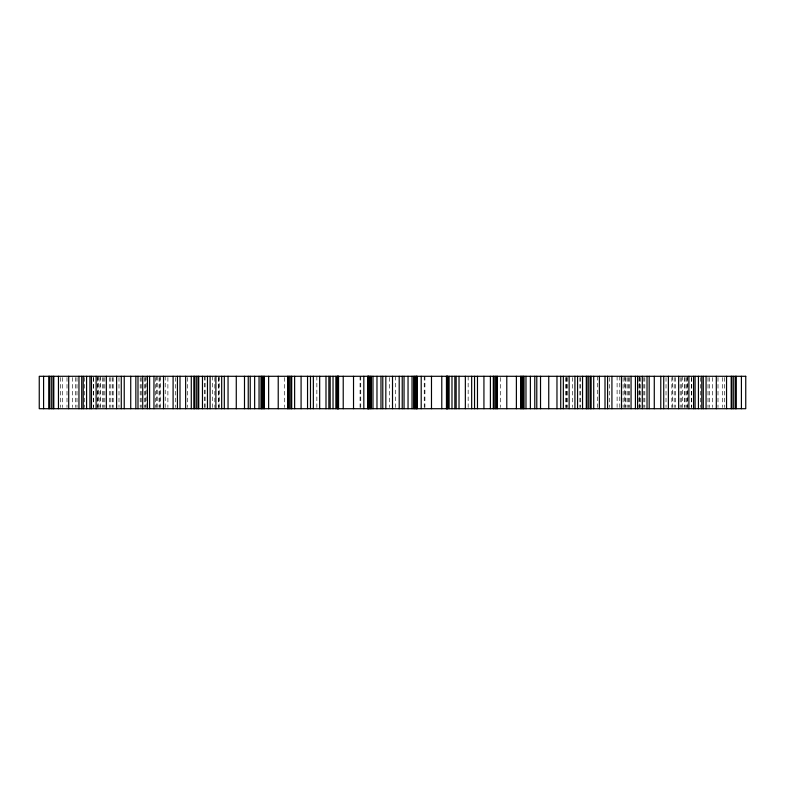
<?xml version="1.0" encoding="UTF-8"?>
<svg xmlns="http://www.w3.org/2000/svg" width="785" height="785" viewBox="0 0 785 785"><rect width="100%" height="100%" fill="white"/><g stroke="black" fill="none" stroke-linecap="round" stroke-linejoin="round"><path stroke-width="0.59" stroke-dasharray="3.92 2.94" d="M724.339 377.487L724.339 407.513M722.337 377.487L722.337 407.513M718 377.487L718 407.513M712.437 377.487L712.437 407.513M709.552 377.487L709.552 407.513M708.021 377.487L708.021 407.513M700.456 377.487L700.456 407.513M691.732 377.487L691.732 407.513M691.33 377.487L691.33 407.513M687.778 376.29L687.778 407.513M687.238 377.487L687.238 407.513M686.62 377.487L686.62 407.513M685.06 377.487L685.06 407.513M684.412 377.487L684.412 407.513M682.616 376.29L682.616 407.513M681.262 377.487L681.262 407.513M680.163 377.487L680.163 407.513M675.296 377.487L675.296 407.513M674.197 377.487L674.197 407.513M672.392 376.29L672.392 407.513M671.862 377.487L671.862 407.513M666.023 377.487L666.023 407.513M644.819 377.487L644.819 407.513M643.847 377.487L643.847 407.513M640.383 377.487L640.383 407.513M639.598 376.29L639.598 407.513M639.539 377.487L639.539 407.513M638.892 377.487L638.892 407.513M629.433 377.487L629.433 407.513M628.383 377.487L628.383 407.513M627.794 377.487L627.794 407.513M625.949 377.487L625.949 407.513M625.056 377.487L625.056 407.513M624.85 376.29L624.85 407.513M623.094 377.487L623.113 407.513M619.787 376.29L619.787 407.513M617.108 376.29L617.108 407.513M609.366 377.487L609.366 407.513M597.503 376.29L597.503 407.513M580.566 377.487L580.557 407.513M579.88 377.487L579.88 407.513M572.608 377.487L572.608 407.513M567.712 377.487L567.712 407.513M566.593 377.487L566.593 407.513M566.063 377.487L566.063 407.513M565.926 377.487L565.926 407.513M500.575 377.487L500.575 407.513M468.154 376.29L468.154 407.513M424.921 376.29L424.911 407.513M424.234 376.29L424.243 407.513M395.63 376.29L395.65 407.513M389.35 377.487L389.36 407.513M360.747 376.29L360.757 407.513M360.07 376.29L360.07 407.513M316.855 376.29L316.855 407.513M284.435 377.487L284.435 407.513M219.093 376.29L219.093 407.513M218.956 377.487L218.956 407.513M218.426 377.487L218.426 407.513M214.855 377.487L214.855 407.513M212.392 376.29L212.392 407.513M205.12 376.29L205.13 407.513M204.443 376.29L204.453 407.513M187.507 377.487L187.507 407.513M175.644 377.487L175.644 407.513M167.892 377.487L167.892 407.513M165.223 376.29L165.213 407.513M160.15 376.29L160.15 407.513M159.963 377.487L159.963 407.513M159.07 377.487L159.07 407.513M157.226 376.29L157.226 407.513M156.617 376.29L156.617 407.513M155.587 377.487L155.587 407.513M146.108 376.29L146.108 407.513M145.47 377.487L145.47 407.513M144.617 377.487L144.617 407.513M141.172 377.487L141.172 407.513M140.201 377.487L140.201 407.513M118.996 377.487L118.996 407.513M113.158 377.487L113.158 407.513M112.628 377.487L112.628 407.513M110.822 377.487L110.822 407.513M109.723 377.487L109.723 407.513M104.856 377.487L104.856 407.513M103.757 377.487L103.757 407.513M102.384 377.487L102.384 407.513M100.608 376.29L100.608 407.513M99.94 377.487L99.94 407.513M98.4 376.29L98.4 407.513M97.782 377.487L97.782 407.513M97.242 376.29L97.242 407.513M93.69 377.487L93.69 407.513M93.287 377.487L93.287 407.513M84.564 377.487L84.564 407.513M76.989 377.487L76.989 407.513M75.468 377.487L75.468 407.513M72.583 377.487L72.583 407.513M67 377.487L67 407.513M62.663 377.487L62.663 407.513M60.681 377.487L60.681 407.513"/><path stroke-width="1.18" d="M741.413 376.29L741.413 408.71M736.242 376.29L736.242 408.71M735.457 376.29L735.457 408.71M733.72 376.29L733.72 408.71M731.983 376.29L731.983 408.71M731.198 376.29L731.198 408.71M726.547 376.29L726.547 408.71M716.303 376.29L716.303 408.71M706.058 376.29L706.058 408.71M703.301 376.29L703.301 408.71M701.78 376.29L701.78 408.71M698.434 376.29L698.434 408.71M695.088 376.29L695.088 408.71M693.567 376.29L693.567 408.71M688.906 376.29L688.906 408.71M678.652 376.29L678.652 408.71M668.388 376.29L668.388 408.71M663.727 376.29L663.727 408.71M660.774 376.29L660.774 408.71M654.278 376.29L654.278 408.71M649.175 376.29L649.175 408.71M647.026 376.29L647.026 408.71M642.297 376.29L642.297 408.71M637.567 376.29L637.567 408.71M635.418 376.29L635.418 408.71M631.062 376.29L631.062 408.71M621.494 376.29L621.494 408.71M611.927 376.29L611.927 408.71M607.58 376.29L607.58 408.71M605.009 376.29L605.009 408.71M599.367 376.29L599.367 408.71M593.715 376.29L593.715 408.71M591.154 376.29L591.154 408.71M590.389 376.29L590.389 408.71M588.721 376.29L588.721 408.71M587.052 376.29L587.052 408.71M586.297 376.29L586.297 408.71M582.548 376.29L582.548 408.71M577.554 376.29L577.554 408.71M574.924 376.29L574.924 408.71M569.135 376.29L569.135 408.71M563.345 376.29L563.345 408.71M560.716 376.29L560.716 408.71M556.967 376.29L556.967 408.71M548.744 376.29L548.744 408.71M540.522 376.29L540.522 408.71M536.783 376.29L536.783 408.71M534.781 376.29L534.781 408.71M530.375 376.29L530.375 408.71M525.979 376.29L525.979 408.71M523.978 376.29L523.978 408.71M523.467 376.29L523.467 408.71M522.359 376.29L522.359 408.71M521.25 376.29L521.25 408.71M520.749 376.29L520.749 408.71M516.383 376.29L516.383 408.71M506.786 376.29L506.786 408.71M497.347 376.29L497.347 408.71M496.719 376.29L496.719 408.71M495.335 376.29L495.335 408.71M493.951 376.29L493.951 408.71M493.323 376.29L493.323 408.71M490.389 376.29L490.389 408.71M483.933 376.29L483.933 408.71M477.476 376.29L477.476 408.71M474.542 376.29L474.542 408.71M471.667 376.29L471.667 408.71M465.348 376.29L465.348 408.71M459.029 376.29L459.029 408.71M456.154 376.29L456.154 408.71M454.849 376.29L454.849 408.71M451.983 376.29L451.983 408.71M449.118 376.29L449.118 408.71M447.813 376.29L447.813 408.71M447.607 376.29L447.607 408.71M447.136 376.29L447.136 408.71M446.665 376.29L446.665 408.71M446.459 376.29L446.459 408.71M441.778 376.29L441.778 408.71M431.485 376.29L431.485 408.71M421.202 376.29L421.202 408.71M417.012 376.29L417.1 408.71M416.815 376.29L416.815 408.71M416.599 376.29L416.521 408.71M415.481 376.29L415.481 408.71M414.362 376.29L414.362 408.71M413.852 376.29L413.852 408.71M412.037 376.29L412.037 408.71M408.043 376.29L408.043 408.71M404.049 376.29L404.049 408.71M402.234 376.29L402.234 408.71M399.202 376.29L399.202 408.71M392.51 376.29L392.51 408.71M385.827 376.29L385.827 408.71M382.786 376.29L382.786 408.71M380.97 376.29L380.97 408.71M376.977 376.29L376.977 408.71M372.983 376.29L372.983 408.71M371.168 376.29L371.168 408.71M370.657 376.29L370.657 408.71M369.529 376.29L369.529 408.71M368.499 376.29L368.41 408.71M368.194 376.29L368.194 408.71M367.988 376.29L367.988 408.71M367.9 376.29L367.9 408.71M363.818 376.29L363.818 408.71M353.525 376.29L353.525 408.71M343.222 376.29L343.222 408.71M338.541 376.29L338.541 408.71M338.325 376.29L338.325 408.71M337.864 376.29L337.864 408.71M337.393 376.29L337.393 408.71M337.187 376.29L337.187 408.71M335.882 376.29L335.882 408.71M333.026 376.29L333.026 408.71M330.171 376.29L330.171 408.71M328.866 376.29L328.866 408.71M325.991 376.29L325.991 408.71M319.672 376.29L319.672 408.71M313.352 376.29L313.352 408.71M310.477 376.29L310.477 408.71M307.543 376.29L307.543 408.71M301.087 376.29L301.087 408.71M294.63 376.29L294.63 408.71M291.696 376.29L291.696 408.71M291.058 376.29L291.058 408.71M289.675 376.29L289.675 408.71M288.281 376.29L288.281 408.71M287.644 376.29L287.644 408.71M278.224 376.29L278.224 408.71M268.637 376.29L268.637 408.71M264.28 376.29L264.28 408.71M263.77 376.29L263.77 408.71M262.661 376.29L262.661 408.71M261.552 376.29L261.552 408.71M261.042 376.29L261.042 408.71M259.05 376.29L259.05 408.71M254.644 376.29L254.644 408.71M250.238 376.29L250.238 408.71M248.246 376.29L248.246 408.71M244.498 376.29L244.498 408.71M236.275 376.29L236.275 408.71M228.052 376.29L228.052 408.71M224.314 376.29L224.314 408.71M221.674 376.29L221.674 408.71M215.885 376.29L215.885 408.71M210.095 376.29L210.095 408.71M207.466 376.29L207.466 408.71M202.471 376.29L202.471 408.71M198.723 376.29L198.723 408.71M197.967 376.29L197.967 408.71M196.289 376.29L196.289 408.71M194.611 376.29L194.611 408.71M193.846 376.29L193.846 408.71M191.285 376.29L191.285 408.71M185.643 376.29L185.643 408.71M180 376.29L180 408.71M177.439 376.29L177.439 408.71M173.093 376.29L173.093 408.71M163.525 376.29L163.525 408.71M153.958 376.29L153.958 408.71M149.611 376.29L149.611 408.71M147.452 376.29L147.452 408.71M142.723 376.29L142.723 408.71M137.993 376.29L137.993 408.71M135.844 376.29L135.844 408.71M130.732 376.29L130.732 408.71M124.226 376.29L124.226 408.71M121.273 376.29L121.273 408.71M116.612 376.29L116.612 408.71M106.358 376.29L106.358 408.71M96.113 376.29L96.113 408.71M91.453 376.29L91.453 408.71M89.932 376.29L89.932 408.71M86.585 376.29L86.585 408.71M83.239 376.29L83.239 408.71M81.718 376.29L81.718 408.71M78.961 376.29L78.961 408.71M68.707 376.29L68.707 408.71M58.463 376.29L58.463 408.71M53.802 376.29L53.802 408.71M53.017 376.29L53.017 408.71M51.29 376.29L51.29 408.71M49.563 376.29L49.563 408.71M48.778 376.29L48.778 408.71M43.587 376.29L43.587 408.71M745.75 376.29L39.25 376.29L39.25 408.71L745.75 408.71L745.75 376.29"/></g></svg>
